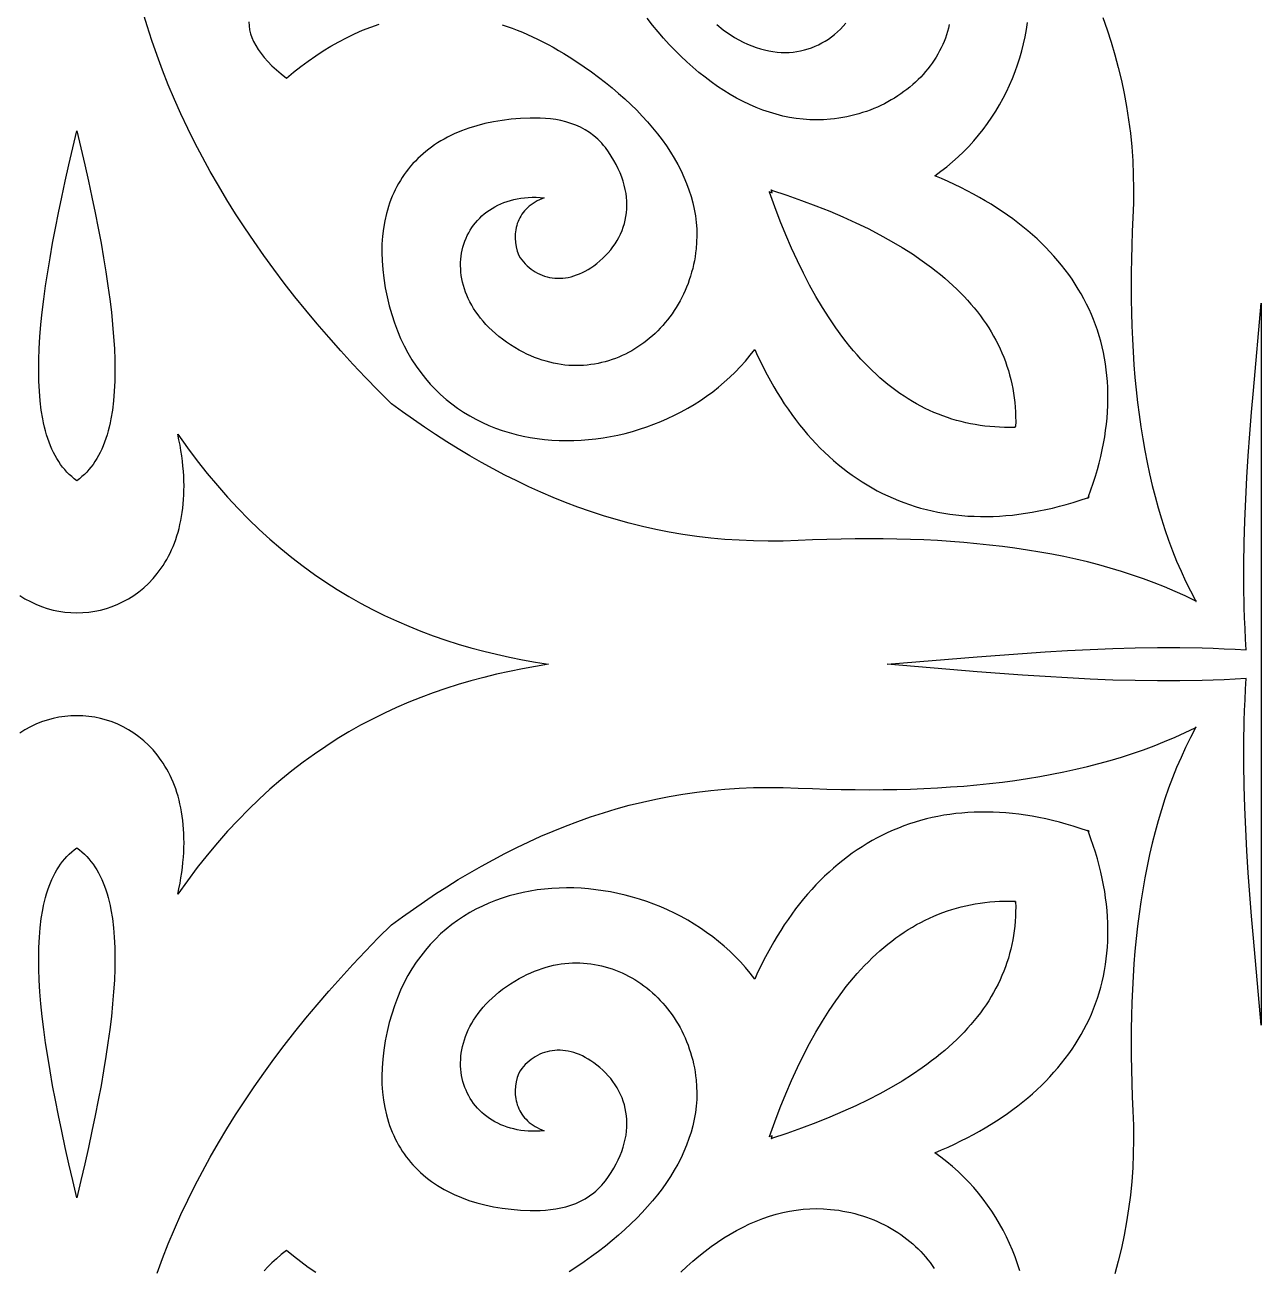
# Model space of a CAD drawing. Extents: x -375 to 375, y -1025 to 1025.
# Drawn here: x -217.6 to -155, y -319.5 to -256.6 of the extents above; entities that cross this region are included whole.
import ezdxf

# ---------------------------------------------------------------- set-up
doc = ezdxf.new("R2010")
doc.units = 0
doc.layers.add('LAYER_1', color=18, linetype='CONTINUOUS')

msp = doc.modelspace()

# ---------------------------------------------------------------- linework, layer by layer
at = {"layer": 'LAYER_1'}
for points in [[(-163.017, -256.204), (-162.799, -256.828), (-162.596, -257.458), (-162.408, -258.096), (-162.236, -258.74), (-162.08, -259.392), (-161.941, -260.051), (-161.819, -260.717), (-161.714, -261.392), (-161.627, -262.074), (-161.558, -262.765), (-161.508, -263.463), (-161.477, -264.17), (-161.465, -264.886), (-161.472, -265.61), (-161.5, -266.343), (-161.532, -267.048), (-161.557, -267.748), (-161.574, -268.442), (-161.585, -269.131), (-161.589, -269.815), (-161.584, -270.493), (-161.573, -271.165), (-161.553, -271.831), (-161.525, -272.491), (-161.49, -273.146), (-161.446, -273.794), (-161.393, -274.435), (-161.332, -275.07), (-161.263, -275.699), (-161.184, -276.32), (-161.096, -276.935), (-160.999, -277.543), (-160.893, -278.144), (-160.777, -278.737), (-160.651, -279.324), (-160.516, -279.902), (-160.371, -280.474), (-160.215, -281.037), (-160.049, -281.593), (-159.873, -282.14), (-159.686, -282.68), (-159.489, -283.211), (-159.28, -283.734), (-159.06, -284.249), (-158.829, -284.755), (-158.587, -285.253), (-158.333, -285.741), (-158.287, -285.784), (-158.303, -285.778), (-158.296, -285.792), (-158.34, -285.748), (-158.847, -285.503), (-159.363, -285.27), (-159.888, -285.047), (-160.421, -284.835), (-160.964, -284.634), (-161.515, -284.444), (-162.075, -284.263), (-162.643, -284.093), (-163.219, -283.934), (-163.803, -283.784), (-164.395, -283.643), (-164.996, -283.513), (-165.604, -283.392), (-166.219, -283.28), (-166.842, -283.178), (-167.473, -283.084), (-168.11, -282.999), (-168.755, -282.924), (-169.407, -282.856), (-170.065, -282.797), (-170.731, -282.747), (-171.403, -282.704), (-172.081, -282.67), (-172.766, -282.643), (-173.457, -282.624), (-174.154, -282.613), (-174.857, -282.609), (-175.566, -282.612), (-176.28, -282.623), (-177.001, -282.64), (-177.726, -282.664), (-178.457, -282.695), (-179.218, -282.721), (-179.969, -282.729), (-180.711, -282.717), (-181.444, -282.687), (-182.169, -282.638), (-182.885, -282.572), (-183.592, -282.488), (-184.292, -282.387), (-184.983, -282.269), (-185.666, -282.135), (-186.342, -281.985), (-187.01, -281.819), (-187.671, -281.638), (-188.325, -281.442), (-188.972, -281.231), (-189.612, -281.006), (-190.245, -280.768), (-190.872, -280.515), (-191.492, -280.25), (-192.107, -279.972), (-192.715, -279.681), (-193.318, -279.379), (-193.915, -279.064), (-194.506, -278.739), (-195.092, -278.402), (-195.673, -278.055), (-196.249, -277.698), (-196.821, -277.33), (-197.387, -276.954), (-197.95, -276.568), (-198.508, -276.173), (-199.062, -275.77), (-199.726, -275.103), (-200.376, -274.433), (-201.01, -273.76), (-201.629, -273.084), (-202.233, -272.405), (-202.821, -271.722), (-203.393, -271.036), (-203.95, -270.348), (-204.491, -269.656), (-205.016, -268.96), (-205.526, -268.262), (-206.019, -267.56), (-206.496, -266.855), (-206.957, -266.146), (-207.402, -265.435), (-207.83, -264.719), (-208.242, -264.001), (-208.638, -263.279), (-209.017, -262.553), (-209.379, -261.825), (-209.725, -261.092), (-210.053, -260.356), (-210.365, -259.617), (-210.66, -258.874), (-210.937, -258.128), (-211.198, -257.378), (-211.441, -256.624), (-211.667, -255.867)], [(-170.798, -256.57), (-170.839, -256.743), (-170.886, -256.915), (-170.939, -257.084), (-170.998, -257.252), (-171.062, -257.418), (-171.132, -257.582), (-171.208, -257.743), (-171.289, -257.903), (-171.376, -258.06), (-171.467, -258.215), (-171.564, -258.367), (-171.666, -258.517), (-171.773, -258.664), (-171.885, -258.808), (-172.002, -258.949), (-172.123, -259.088), (-172.249, -259.223), (-172.38, -259.355), (-172.514, -259.484), (-172.654, -259.61), (-172.797, -259.732), (-172.944, -259.85), (-173.096, -259.965), (-173.251, -260.077), (-173.41, -260.184), (-173.573, -260.287), (-173.74, -260.387), (-173.91, -260.482), (-174.083, -260.574), (-174.26, -260.661), (-174.44, -260.743), (-174.623, -260.821), (-174.81, -260.895), (-174.999, -260.964), (-175.191, -261.028), (-175.386, -261.087), (-175.584, -261.142), (-175.784, -261.191), (-175.986, -261.235), (-176.191, -261.274), (-176.398, -261.308), (-176.608, -261.336), (-176.819, -261.359), (-177.167, -261.385), (-177.514, -261.394), (-177.86, -261.387), (-178.205, -261.363), (-178.549, -261.324), (-178.892, -261.269), (-179.234, -261.198), (-179.574, -261.112), (-179.913, -261.011), (-180.249, -260.895), (-180.584, -260.765), (-180.917, -260.621), (-181.247, -260.463), (-181.575, -260.291), (-181.9, -260.106), (-182.223, -259.907), (-182.543, -259.696), (-182.86, -259.472), (-183.174, -259.236), (-183.484, -258.988), (-183.791, -258.727), (-184.095, -258.456), (-184.395, -258.172), (-184.691, -257.878), (-184.983, -257.573), (-185.27, -257.257), (-185.554, -256.932), (-185.833, -256.596), (-186.107, -256.25)], [(-206.289, -256.436), (-206.276, -256.633), (-206.246, -256.83), (-206.197, -257.029), (-206.129, -257.228), (-206.043, -257.429), (-205.937, -257.63), (-205.812, -257.832), (-205.668, -258.035), (-205.504, -258.24), (-205.319, -258.445), (-205.115, -258.651), (-204.891, -258.859), (-204.645, -259.067), (-204.379, -259.277), (-204.017, -258.979), (-203.65, -258.692), (-203.277, -258.417), (-202.899, -258.153), (-202.516, -257.902), (-202.128, -257.665), (-201.734, -257.441), (-201.335, -257.232), (-200.93, -257.038), (-200.52, -256.859), (-200.104, -256.698), (-199.683, -256.553)], [(-193.444, -256.582), (-193.193, -256.665), (-192.94, -256.755), (-192.685, -256.851), (-192.429, -256.954), (-192.172, -257.064), (-191.913, -257.181), (-191.653, -257.305), (-191.391, -257.436), (-191.127, -257.575), (-190.862, -257.72), (-190.596, -257.873), (-190.328, -258.033), (-190.058, -258.201), (-189.671, -258.452), (-189.293, -258.707), (-188.925, -258.967), (-188.566, -259.231), (-188.218, -259.5), (-187.88, -259.774), (-187.552, -260.051), (-187.236, -260.333), (-186.931, -260.618), (-186.637, -260.907), (-186.355, -261.2), (-186.086, -261.496), (-185.828, -261.795), (-185.583, -262.098), (-185.351, -262.403), (-185.132, -262.712), (-184.926, -263.023), (-184.734, -263.337), (-184.555, -263.653), (-184.391, -263.972), (-184.242, -264.292), (-184.107, -264.615), (-183.987, -264.94), (-183.882, -265.266), (-183.793, -265.594), (-183.72, -265.924), (-183.663, -266.254), (-183.622, -266.586), (-183.597, -266.919), (-183.59, -267.253), (-183.599, -267.587), (-183.626, -267.923), (-183.65, -268.126), (-183.679, -268.328), (-183.714, -268.528), (-183.755, -268.726), (-183.8, -268.921), (-183.852, -269.114), (-183.908, -269.305), (-183.969, -269.493), (-184.036, -269.678), (-184.107, -269.86), (-184.184, -270.04), (-184.265, -270.217), (-184.35, -270.39), (-184.44, -270.561), (-184.535, -270.728), (-184.634, -270.892), (-184.737, -271.053), (-184.845, -271.21), (-184.956, -271.363), (-185.071, -271.513), (-185.191, -271.659), (-185.314, -271.801), (-185.44, -271.94), (-185.571, -272.074), (-185.704, -272.204), (-185.841, -272.33), (-185.982, -272.451), (-186.125, -272.568), (-186.272, -272.68), (-186.421, -272.788), (-186.574, -272.891), (-186.729, -272.99), (-186.887, -273.083), (-187.047, -273.172), (-187.21, -273.255), (-187.376, -273.334), (-187.543, -273.407), (-187.713, -273.474), (-187.885, -273.536), (-188.059, -273.593), (-188.235, -273.644), (-188.413, -273.689), (-188.592, -273.729), (-188.773, -273.763), (-188.956, -273.79), (-189.14, -273.812), (-189.325, -273.827), (-189.512, -273.836), (-189.7, -273.839), (-189.888, -273.835), (-190.078, -273.825), (-190.268, -273.808), (-190.46, -273.784), (-190.652, -273.753), (-190.844, -273.716), (-191.037, -273.671), (-191.23, -273.62), (-191.423, -273.561), (-191.617, -273.495), (-191.811, -273.421), (-192.004, -273.34), (-192.198, -273.252), (-192.391, -273.156), (-192.584, -273.052), (-192.809, -272.92), (-193.024, -272.784), (-193.23, -272.645), (-193.427, -272.503), (-193.614, -272.358), (-193.792, -272.21), (-193.961, -272.059), (-194.121, -271.906), (-194.272, -271.75), (-194.414, -271.592), (-194.547, -271.433), (-194.672, -271.271), (-194.788, -271.108), (-194.896, -270.944), (-194.995, -270.779), (-195.085, -270.613), (-195.168, -270.446), (-195.242, -270.278), (-195.309, -270.111), (-195.367, -269.943), (-195.417, -269.775), (-195.46, -269.607), (-195.495, -269.44), (-195.522, -269.273), (-195.541, -269.107), (-195.553, -268.942), (-195.558, -268.778), (-195.555, -268.616), (-195.546, -268.456), (-195.529, -268.297), (-195.505, -268.14), (-195.474, -267.985), (-195.436, -267.833), (-195.391, -267.683), (-195.34, -267.536), (-195.282, -267.392), (-195.217, -267.251), (-195.146, -267.113), (-195.069, -266.979), (-194.985, -266.848), (-194.896, -266.722), (-194.8, -266.6), (-194.698, -266.482), (-194.59, -266.368), (-194.476, -266.259), (-194.357, -266.155), (-194.232, -266.056), (-194.101, -265.963), (-193.965, -265.875), (-193.823, -265.792), (-193.676, -265.716), (-193.524, -265.645), (-193.366, -265.581), (-193.204, -265.523), (-193.037, -265.472), (-192.864, -265.427), (-192.687, -265.39), (-192.505, -265.36), (-192.319, -265.337), (-192.128, -265.322), (-191.932, -265.314), (-191.732, -265.315), (-191.528, -265.324), (-191.319, -265.341), (-191.445, -265.389), (-191.565, -265.442), (-191.679, -265.498), (-191.787, -265.559), (-191.889, -265.624), (-191.986, -265.692), (-192.077, -265.764), (-192.162, -265.84), (-192.242, -265.919), (-192.316, -266), (-192.385, -266.085), (-192.448, -266.173), (-192.506, -266.263), (-192.558, -266.355), (-192.605, -266.45), (-192.647, -266.547), (-192.683, -266.646), (-192.714, -266.747), (-192.74, -266.85), (-192.76, -266.954), (-192.786, -267.166), (-192.791, -267.382), (-192.776, -267.601), (-192.742, -267.821), (-192.688, -268.042), (-192.614, -268.262), (-192.538, -268.376), (-192.457, -268.484), (-192.371, -268.588), (-192.282, -268.686), (-192.188, -268.778), (-192.089, -268.865), (-191.987, -268.946), (-191.882, -269.021), (-191.772, -269.09), (-191.66, -269.153), (-191.544, -269.209), (-191.425, -269.259), (-191.303, -269.302), (-191.179, -269.339), (-191.052, -269.368), (-190.922, -269.391), (-190.791, -269.406), (-190.657, -269.413), (-190.521, -269.414), (-190.384, -269.406), (-190.245, -269.391), (-190.104, -269.368), (-189.963, -269.336), (-189.82, -269.297), (-189.677, -269.249), (-189.532, -269.193), (-189.387, -269.127), (-189.242, -269.054), (-189.097, -268.971), (-188.951, -268.879), (-188.806, -268.778), (-188.66, -268.667), (-188.504, -268.539), (-188.355, -268.405), (-188.213, -268.267), (-188.08, -268.124), (-187.954, -267.976), (-187.837, -267.824), (-187.728, -267.668), (-187.628, -267.508), (-187.536, -267.344), (-187.453, -267.175), (-187.38, -267.004), (-187.315, -266.828), (-187.26, -266.65), (-187.214, -266.468), (-187.179, -266.282), (-187.153, -266.094), (-187.137, -265.904), (-187.131, -265.71), (-187.136, -265.514), (-187.151, -265.315), (-187.177, -265.115), (-187.214, -264.912), (-187.263, -264.707), (-187.322, -264.501), (-187.393, -264.292), (-187.475, -264.083), (-187.57, -263.872), (-187.676, -263.659), (-187.794, -263.446), (-187.925, -263.232), (-188.068, -263.016), (-188.223, -262.801), (-188.314, -262.687), (-188.408, -262.579), (-188.504, -262.476), (-188.604, -262.378), (-188.706, -262.285), (-188.811, -262.198), (-189.027, -262.037), (-189.253, -261.894), (-189.486, -261.769), (-189.726, -261.662), (-189.972, -261.57), (-190.223, -261.493), (-190.478, -261.43), (-190.737, -261.381), (-190.997, -261.344), (-191.259, -261.318), (-191.521, -261.304), (-191.782, -261.299), (-192.041, -261.303), (-192.528, -261.325), (-192.999, -261.364), (-193.456, -261.42), (-193.898, -261.493), (-194.325, -261.583), (-194.737, -261.69), (-195.133, -261.813), (-195.514, -261.952), (-195.878, -262.107), (-196.055, -262.19), (-196.227, -262.277), (-196.395, -262.368), (-196.559, -262.462), (-196.719, -262.561), (-196.875, -262.663), (-197.027, -262.768), (-197.174, -262.878), (-197.318, -262.991), (-197.457, -263.107), (-197.592, -263.227), (-197.722, -263.351), (-197.848, -263.478), (-197.97, -263.608), (-198.088, -263.742), (-198.201, -263.88), (-198.31, -264.02), (-198.415, -264.164), (-198.515, -264.312), (-198.61, -264.462), (-198.701, -264.616), (-198.788, -264.773), (-198.87, -264.933), (-198.947, -265.096), (-199.02, -265.263), (-199.089, -265.432), (-199.152, -265.604), (-199.211, -265.78), (-199.265, -265.958), (-199.315, -266.139), (-199.4, -266.511), (-199.466, -266.893), (-199.513, -267.287), (-199.54, -267.691), (-199.548, -268.106), (-199.536, -268.531), (-199.504, -268.966), (-199.451, -269.411), (-199.374, -269.894), (-199.281, -270.361), (-199.173, -270.812), (-199.049, -271.248), (-198.912, -271.668), (-198.76, -272.073), (-198.595, -272.463), (-198.417, -272.838), (-198.226, -273.198), (-198.022, -273.543), (-197.807, -273.873), (-197.58, -274.188), (-197.343, -274.489), (-197.094, -274.775), (-196.836, -275.047), (-196.568, -275.305), (-196.29, -275.549), (-196.004, -275.778), (-195.709, -275.994), (-195.406, -276.196), (-195.096, -276.384), (-194.779, -276.559), (-194.454, -276.72), (-194.124, -276.867), (-193.787, -277.002), (-193.446, -277.123), (-193.099, -277.231), (-192.747, -277.326), (-192.392, -277.408), (-192.032, -277.478), (-191.67, -277.535), (-191.304, -277.579), (-190.936, -277.611), (-190.567, -277.631), (-190.195, -277.638), (-189.822, -277.633), (-189.449, -277.617), (-189.075, -277.588), (-188.702, -277.548), (-188.329, -277.496), (-187.957, -277.432), (-187.586, -277.357), (-187.217, -277.27), (-186.851, -277.172), (-186.487, -277.063), (-186.126, -276.943), (-185.769, -276.812), (-185.416, -276.671), (-185.067, -276.518), (-184.724, -276.355), (-184.385, -276.181), (-184.052, -275.997), (-183.725, -275.803), (-183.405, -275.599), (-183.092, -275.384), (-182.786, -275.159), (-182.488, -274.925), (-182.199, -274.681), (-181.918, -274.427), (-181.646, -274.163), (-181.383, -273.89), (-181.131, -273.608), (-180.889, -273.317), (-180.658, -273.016), (-180.508, -273.346), (-180.353, -273.67), (-180.195, -273.988), (-180.032, -274.299), (-179.865, -274.605), (-179.694, -274.905), (-179.519, -275.199), (-179.34, -275.486), (-179.157, -275.767), (-178.97, -276.042), (-178.78, -276.311), (-178.585, -276.573), (-178.386, -276.83), (-178.184, -277.079), (-177.978, -277.323), (-177.768, -277.559), (-177.554, -277.79), (-177.337, -278.013), (-177.116, -278.23), (-176.891, -278.441), (-176.662, -278.645), (-176.43, -278.842), (-176.195, -279.032), (-175.956, -279.216), (-175.713, -279.392), (-175.467, -279.562), (-175.217, -279.725), (-174.964, -279.881), (-174.707, -280.03), (-174.448, -280.172), (-174.184, -280.307), (-173.918, -280.435), (-173.648, -280.556), (-173.375, -280.669), (-173.099, -280.775), (-172.819, -280.874), (-172.536, -280.966), (-172.25, -281.05), (-171.961, -281.127), (-171.669, -281.196), (-171.374, -281.258), (-171.076, -281.313), (-170.775, -281.36), (-170.47, -281.399), (-170.163, -281.431), (-169.853, -281.455), (-169.54, -281.471), (-169.224, -281.479), (-168.906, -281.48), (-168.584, -281.473), (-168.26, -281.458), (-167.933, -281.435), (-167.603, -281.405), (-167.27, -281.366), (-166.935, -281.319), (-166.597, -281.264), (-166.257, -281.201), (-165.914, -281.13), (-165.568, -281.051), (-165.22, -280.963), (-164.87, -280.867), (-164.517, -280.763), (-164.161, -280.65), (-163.803, -280.53), (-163.771, -280.561), (-163.771, -280.547), (-163.77, -280.538), (-163.776, -280.53), (-163.767, -280.527), (-163.764, -280.517), (-163.756, -280.523), (-163.752, -280.523), (-163.752, -280.519), (-163.758, -280.512), (-163.748, -280.509), (-163.745, -280.5), (-163.737, -280.505), (-163.728, -280.505), (-163.713, -280.504), (-163.745, -280.474), (-163.62, -280.129), (-163.503, -279.786), (-163.395, -279.445), (-163.296, -279.107), (-163.205, -278.772), (-163.123, -278.438), (-163.049, -278.108), (-162.984, -277.779), (-162.927, -277.453), (-162.878, -277.13), (-162.838, -276.81), (-162.806, -276.492), (-162.782, -276.176), (-162.767, -275.864), (-162.759, -275.553), (-162.76, -275.246), (-162.769, -274.942), (-162.786, -274.64), (-162.811, -274.341), (-162.844, -274.045), (-162.884, -273.751), (-162.933, -273.461), (-162.99, -273.173), (-163.054, -272.888), (-163.126, -272.607), (-163.206, -272.328), (-163.293, -272.052), (-163.388, -271.78), (-163.491, -271.51), (-163.601, -271.244), (-163.718, -270.98), (-163.844, -270.72), (-163.976, -270.463), (-164.116, -270.209), (-164.263, -269.959), (-164.418, -269.711), (-164.579, -269.467), (-164.748, -269.227), (-164.925, -268.989), (-165.108, -268.755), (-165.298, -268.525), (-165.496, -268.298), (-165.7, -268.074), (-165.912, -267.854), (-166.13, -267.637), (-166.355, -267.424), (-166.587, -267.214), (-166.826, -267.008), (-167.072, -266.805), (-167.324, -266.606), (-167.583, -266.411), (-167.848, -266.22), (-168.121, -266.032), (-168.399, -265.848), (-168.685, -265.668), (-168.976, -265.492), (-169.274, -265.319), (-169.579, -265.15), (-169.89, -264.986), (-170.207, -264.825), (-170.53, -264.668), (-170.86, -264.515), (-171.196, -264.366), (-171.538, -264.221), (-171.226, -263.998), (-170.924, -263.765), (-170.631, -263.521), (-170.348, -263.269), (-170.075, -263.006), (-169.812, -262.735), (-169.558, -262.456), (-169.315, -262.169), (-169.082, -261.874), (-168.86, -261.572), (-168.647, -261.263), (-168.446, -260.948), (-168.255, -260.627), (-168.075, -260.301), (-167.906, -259.969), (-167.748, -259.633), (-167.601, -259.292), (-167.465, -258.948), (-167.34, -258.6), (-167.227, -258.25), (-167.126, -257.896), (-167.036, -257.541), (-166.958, -257.183), (-166.892, -256.824), (-166.838, -256.465)], [(-182.57, -256.559), (-182.468, -256.655), (-182.361, -256.748), (-182.249, -256.839), (-182.131, -256.926), (-181.908, -257.076), (-181.685, -257.214), (-181.462, -257.34), (-181.241, -257.454), (-181.021, -257.556), (-180.802, -257.647), (-180.585, -257.727), (-180.369, -257.795), (-180.154, -257.852), (-179.942, -257.899), (-179.732, -257.934), (-179.524, -257.96), (-179.318, -257.974), (-179.115, -257.979), (-178.914, -257.974), (-178.716, -257.958), (-178.521, -257.933), (-178.329, -257.899), (-178.14, -257.855), (-177.955, -257.802), (-177.773, -257.739), (-177.595, -257.668), (-177.42, -257.588), (-177.25, -257.5), (-177.084, -257.403), (-176.922, -257.298), (-176.764, -257.185), (-176.611, -257.064), (-176.463, -256.935), (-176.319, -256.799), (-176.181, -256.655), (-176.047, -256.504)], [(-217.891, -285.475), (-217.626, -285.643), (-217.353, -285.793), (-217.074, -285.926), (-216.789, -286.04), (-216.498, -286.138), (-216.204, -286.217), (-215.906, -286.279), (-215.605, -286.323), (-215.303, -286.35), (-215, -286.358), (-214.697, -286.35), (-214.395, -286.323), (-214.094, -286.279), (-213.796, -286.217), (-213.502, -286.138), (-213.211, -286.04), (-212.926, -285.926), (-212.647, -285.793), (-212.374, -285.643), (-212.109, -285.475), (-211.852, -285.29), (-211.604, -285.087), (-211.367, -284.866), (-211.14, -284.628), (-210.925, -284.371), (-210.723, -284.098), (-210.627, -283.954), (-210.534, -283.806), (-210.445, -283.654), (-210.36, -283.497), (-210.278, -283.336), (-210.2, -283.17), (-210.126, -283), (-210.057, -282.826), (-209.991, -282.647), (-209.93, -282.464), (-209.873, -282.276), (-209.821, -282.084), (-209.773, -281.888), (-209.73, -281.687), (-209.692, -281.481), (-209.659, -281.271), (-209.631, -281.057), (-209.608, -280.839), (-209.59, -280.616), (-209.578, -280.388), (-209.571, -280.156), (-209.569, -279.92), (-209.573, -279.679), (-209.583, -279.434), (-209.599, -279.185), (-209.621, -278.931), (-209.649, -278.673), (-209.683, -278.41), (-209.724, -278.143), (-209.77, -277.871), (-209.824, -277.595), (-209.884, -277.315), (-209.394, -278.002), (-208.896, -278.665), (-208.391, -279.302), (-207.879, -279.916), (-207.36, -280.505), (-206.834, -281.071), (-206.301, -281.614), (-205.762, -282.134), (-205.215, -282.632), (-204.663, -283.109), (-204.103, -283.564), (-203.538, -283.998), (-202.967, -284.412), (-202.389, -284.805), (-201.806, -285.179), (-201.216, -285.534), (-200.621, -285.871), (-200.021, -286.189), (-199.415, -286.489), (-198.804, -286.771), (-198.188, -287.037), (-197.566, -287.286), (-196.94, -287.519), (-196.309, -287.737), (-195.673, -287.939), (-195.032, -288.126), (-194.387, -288.299), (-193.738, -288.458), (-193.084, -288.603), (-192.427, -288.735), (-191.765, -288.855), (-191.099, -288.963), (-191.765, -289.071), (-192.427, -289.191), (-193.084, -289.323), (-193.738, -289.469), (-194.387, -289.627), (-195.032, -289.8), (-195.673, -289.988), (-196.309, -290.19), (-196.94, -290.407), (-197.566, -290.64), (-198.188, -290.889), (-198.804, -291.155), (-199.415, -291.438), (-200.021, -291.738), (-200.621, -292.056), (-201.216, -292.392), (-201.806, -292.747), (-202.389, -293.121), (-202.967, -293.515), (-203.538, -293.928), (-204.103, -294.363), (-204.663, -294.818), (-205.215, -295.294), (-205.762, -295.792), (-206.301, -296.312), (-206.834, -296.855), (-207.36, -297.421), (-207.879, -298.011), (-208.391, -298.624), (-208.896, -299.262), (-209.394, -299.924), (-209.884, -300.612), (-209.824, -300.331), (-209.77, -300.055), (-209.724, -299.784), (-209.683, -299.516), (-209.649, -299.254), (-209.621, -298.995), (-209.599, -298.741), (-209.583, -298.492), (-209.573, -298.247), (-209.569, -298.006), (-209.571, -297.77), (-209.578, -297.538), (-209.59, -297.311), (-209.608, -297.088), (-209.631, -296.869), (-209.659, -296.655), (-209.692, -296.445), (-209.73, -296.24), (-209.773, -296.039), (-209.821, -295.842), (-209.873, -295.65), (-209.93, -295.462), (-209.991, -295.279), (-210.057, -295.1), (-210.126, -294.926), (-210.2, -294.756), (-210.278, -294.59), (-210.36, -294.429), (-210.445, -294.272), (-210.534, -294.12), (-210.627, -293.972), (-210.723, -293.829), (-210.925, -293.555), (-211.14, -293.299), (-211.367, -293.06), (-211.604, -292.84), (-211.852, -292.636), (-212.109, -292.451), (-212.374, -292.283), (-212.647, -292.133), (-212.926, -292.001), (-213.211, -291.886), (-213.502, -291.789), (-213.796, -291.709), (-214.094, -291.647), (-214.395, -291.603), (-214.697, -291.577), (-215, -291.568), (-215.303, -291.577), (-215.605, -291.603), (-215.906, -291.647), (-216.204, -291.709), (-216.498, -291.789), (-216.789, -291.886), (-217.074, -292.001), (-217.353, -292.133), (-217.626, -292.283), (-217.891, -292.451)], [(-210.937, -319.799), (-210.66, -319.052), (-210.365, -318.309), (-210.053, -317.57), (-209.725, -316.834), (-209.379, -316.102), (-209.017, -315.373), (-208.638, -314.647), (-208.242, -313.925), (-207.83, -313.207), (-207.402, -312.492), (-206.957, -311.78), (-206.496, -311.071), (-206.019, -310.366), (-205.526, -309.665), (-205.016, -308.966), (-204.491, -308.271), (-203.95, -307.579), (-203.393, -306.89), (-202.821, -306.204), (-202.233, -305.522), (-201.629, -304.842), (-201.01, -304.166), (-200.376, -303.493), (-199.726, -302.823), (-199.062, -302.156), (-198.508, -301.753), (-197.95, -301.358), (-197.387, -300.973), (-196.821, -300.596), (-196.249, -300.229), (-195.673, -299.871), (-195.092, -299.524), (-194.506, -299.188), (-193.915, -298.862), (-193.318, -298.548), (-192.715, -298.245), (-192.107, -297.954), (-191.492, -297.676), (-190.872, -297.411), (-190.245, -297.159), (-189.612, -296.92), (-188.972, -296.695), (-188.325, -296.484), (-187.671, -296.288), (-187.01, -296.107), (-186.342, -295.941), (-185.666, -295.791), (-184.983, -295.657), (-184.292, -295.539), (-183.592, -295.438), (-182.885, -295.354), (-182.169, -295.288), (-181.444, -295.24), (-180.711, -295.209), (-179.969, -295.198), (-179.218, -295.205), (-178.457, -295.232), (-177.726, -295.262), (-177.001, -295.286), (-176.28, -295.304), (-175.566, -295.314), (-174.857, -295.317), (-174.154, -295.313), (-173.457, -295.302), (-172.766, -295.283), (-172.081, -295.256), (-171.403, -295.222), (-170.731, -295.179), (-170.065, -295.129), (-169.407, -295.07), (-168.755, -295.003), (-168.11, -294.927), (-167.473, -294.842), (-166.842, -294.749), (-166.219, -294.646), (-165.604, -294.534), (-164.996, -294.413), (-164.395, -294.283), (-163.803, -294.143), (-163.219, -293.993), (-162.643, -293.833), (-162.075, -293.663), (-161.515, -293.483), (-160.964, -293.292), (-160.421, -293.091), (-159.888, -292.879), (-159.363, -292.656), (-158.847, -292.423), (-158.34, -292.178), (-158.296, -292.134), (-158.303, -292.148), (-158.287, -292.142), (-158.333, -292.185), (-158.587, -292.674), (-158.829, -293.171), (-159.06, -293.677), (-159.28, -294.192), (-159.489, -294.715), (-159.686, -295.246), (-159.873, -295.786), (-160.049, -296.334), (-160.215, -296.889), (-160.371, -297.453), (-160.516, -298.024), (-160.651, -298.603), (-160.777, -299.189), (-160.893, -299.782), (-160.999, -300.383), (-161.096, -300.991), (-161.184, -301.606), (-161.263, -302.228), (-161.332, -302.856), (-161.393, -303.491), (-161.446, -304.133), (-161.49, -304.781), (-161.525, -305.435), (-161.553, -306.095), (-161.573, -306.761), (-161.584, -307.433), (-161.589, -308.111), (-161.585, -308.795), (-161.574, -309.484), (-161.557, -310.178), (-161.532, -310.878), (-161.5, -311.583), (-161.472, -312.316), (-161.465, -313.04), (-161.477, -313.756), (-161.508, -314.463), (-161.558, -315.162), (-161.627, -315.852), (-161.714, -316.534), (-161.819, -317.209), (-161.941, -317.875), (-162.08, -318.535), (-162.236, -319.186), (-162.408, -319.831)], [(-167.227, -319.677), (-167.34, -319.326), (-167.465, -318.978), (-167.601, -318.634), (-167.748, -318.293), (-167.906, -317.957), (-168.075, -317.626), (-168.255, -317.299), (-168.446, -316.978), (-168.647, -316.663), (-168.86, -316.354), (-169.082, -316.052), (-169.315, -315.757), (-169.558, -315.47), (-169.812, -315.191), (-170.075, -314.92), (-170.348, -314.658), (-170.631, -314.405), (-170.924, -314.162), (-171.226, -313.928), (-171.538, -313.706), (-171.196, -313.561), (-170.86, -313.412), (-170.53, -313.259), (-170.207, -313.102), (-169.89, -312.941), (-169.579, -312.776), (-169.274, -312.607), (-168.976, -312.435), (-168.685, -312.258), (-168.399, -312.078), (-168.121, -311.894), (-167.848, -311.706), (-167.583, -311.515), (-167.324, -311.32), (-167.072, -311.121), (-166.826, -310.918), (-166.587, -310.712), (-166.355, -310.503), (-166.13, -310.29), (-165.912, -310.073), (-165.7, -309.853), (-165.496, -309.629), (-165.298, -309.402), (-165.108, -309.171), (-164.925, -308.937), (-164.748, -308.7), (-164.579, -308.459), (-164.418, -308.215), (-164.263, -307.967), (-164.116, -307.717), (-163.976, -307.463), (-163.844, -307.206), (-163.718, -306.946), (-163.601, -306.683), (-163.491, -306.416), (-163.388, -306.146), (-163.293, -305.874), (-163.206, -305.598), (-163.126, -305.319), (-163.054, -305.038), (-162.99, -304.753), (-162.933, -304.466), (-162.884, -304.175), (-162.844, -303.882), (-162.811, -303.586), (-162.786, -303.287), (-162.769, -302.985), (-162.76, -302.68), (-162.759, -302.373), (-162.767, -302.063), (-162.782, -301.75), (-162.806, -301.435), (-162.838, -301.117), (-162.878, -300.796), (-162.927, -300.473), (-162.984, -300.147), (-163.049, -299.819), (-163.123, -299.488), (-163.205, -299.155), (-163.296, -298.819), (-163.395, -298.481), (-163.503, -298.141), (-163.62, -297.798), (-163.745, -297.453), (-163.713, -297.422), (-163.728, -297.422), (-163.737, -297.421), (-163.745, -297.426), (-163.748, -297.418), (-163.758, -297.414), (-163.752, -297.407), (-163.752, -297.403), (-163.756, -297.403), (-163.764, -297.409), (-163.767, -297.4), (-163.776, -297.396), (-163.77, -297.389), (-163.771, -297.38), (-163.771, -297.365), (-163.803, -297.397), (-164.161, -297.276), (-164.517, -297.163), (-164.87, -297.059), (-165.22, -296.963), (-165.568, -296.876), (-165.914, -296.796), (-166.257, -296.725), (-166.597, -296.662), (-166.935, -296.607), (-167.27, -296.561), (-167.603, -296.522), (-167.933, -296.491), (-168.26, -296.468), (-168.584, -296.453), (-168.906, -296.446), (-169.224, -296.447), (-169.54, -296.455), (-169.853, -296.472), (-170.163, -296.496), (-170.47, -296.527), (-170.775, -296.567), (-171.076, -296.614), (-171.374, -296.668), (-171.669, -296.73), (-171.961, -296.799), (-172.25, -296.876), (-172.536, -296.961), (-172.819, -297.052), (-173.099, -297.151), (-173.375, -297.257), (-173.648, -297.371), (-173.918, -297.491), (-174.184, -297.619), (-174.448, -297.754), (-174.707, -297.896), (-174.964, -298.045), (-175.217, -298.201), (-175.467, -298.364), (-175.713, -298.534), (-175.956, -298.711), (-176.195, -298.894), (-176.43, -299.084), (-176.662, -299.282), (-176.891, -299.485), (-177.116, -299.696), (-177.337, -299.913), (-177.554, -300.137), (-177.768, -300.367), (-177.978, -300.604), (-178.184, -300.847), (-178.386, -301.097), (-178.585, -301.353), (-178.78, -301.615), (-178.97, -301.884), (-179.157, -302.159), (-179.34, -302.44), (-179.519, -302.728), (-179.694, -303.021), (-179.865, -303.321), (-180.032, -303.627), (-180.195, -303.939), (-180.353, -304.257), (-180.508, -304.58), (-180.658, -304.91), (-180.889, -304.609), (-181.131, -304.318), (-181.383, -304.036), (-181.646, -303.763), (-181.918, -303.499), (-182.199, -303.246), (-182.488, -303.001), (-182.786, -302.767), (-183.092, -302.542), (-183.405, -302.328), (-183.725, -302.123), (-184.052, -301.929), (-184.385, -301.745), (-184.724, -301.571), (-185.067, -301.408), (-185.416, -301.256), (-185.769, -301.114), (-186.126, -300.983), (-186.487, -300.863), (-186.851, -300.754), (-187.217, -300.656), (-187.586, -300.57), (-187.957, -300.494), (-188.329, -300.431), (-188.702, -300.379), (-189.075, -300.338), (-189.449, -300.31), (-189.822, -300.293), (-190.195, -300.288), (-190.567, -300.296), (-190.936, -300.315), (-191.304, -300.347), (-191.67, -300.391), (-192.032, -300.448), (-192.392, -300.518), (-192.747, -300.6), (-193.099, -300.695), (-193.446, -300.803), (-193.787, -300.925), (-194.124, -301.059), (-194.454, -301.207), (-194.779, -301.368), (-195.096, -301.542), (-195.406, -301.73), (-195.709, -301.932), (-196.004, -302.148), (-196.29, -302.378), (-196.568, -302.621), (-196.836, -302.879), (-197.094, -303.151), (-197.343, -303.437), (-197.58, -303.738), (-197.807, -304.054), (-198.022, -304.384), (-198.226, -304.729), (-198.417, -305.088), (-198.595, -305.463), (-198.76, -305.853), (-198.912, -306.258), (-199.049, -306.678), (-199.173, -307.114), (-199.281, -307.565), (-199.374, -308.032), (-199.451, -308.515), (-199.504, -308.96), (-199.536, -309.395), (-199.548, -309.82), (-199.54, -310.235), (-199.513, -310.64), (-199.466, -311.033), (-199.4, -311.416), (-199.315, -311.787), (-199.265, -311.968), (-199.211, -312.147), (-199.152, -312.322), (-199.089, -312.494), (-199.02, -312.664), (-198.947, -312.83), (-198.87, -312.993), (-198.788, -313.153), (-198.701, -313.31), (-198.61, -313.464), (-198.515, -313.615), (-198.415, -313.762), (-198.31, -313.906), (-198.201, -314.047), (-198.088, -314.184), (-197.97, -314.318), (-197.848, -314.448), (-197.722, -314.575), (-197.592, -314.699), (-197.457, -314.819), (-197.318, -314.936), (-197.174, -315.049), (-197.027, -315.158), (-196.875, -315.264), (-196.719, -315.366), (-196.559, -315.464), (-196.395, -315.559), (-196.227, -315.649), (-196.055, -315.736), (-195.878, -315.82), (-195.514, -315.974), (-195.133, -316.113), (-194.737, -316.236), (-194.325, -316.343), (-193.898, -316.433), (-193.456, -316.506), (-192.999, -316.563), (-192.528, -316.602), (-192.041, -316.623), (-191.782, -316.627), (-191.521, -316.623), (-191.259, -316.608), (-190.997, -316.583), (-190.737, -316.546), (-190.478, -316.496), (-190.223, -316.434), (-189.972, -316.357), (-189.726, -316.265), (-189.486, -316.157), (-189.253, -316.032), (-189.027, -315.89), (-188.811, -315.729), (-188.706, -315.641), (-188.604, -315.548), (-188.504, -315.451), (-188.408, -315.348), (-188.314, -315.239), (-188.223, -315.126), (-188.068, -314.91), (-187.925, -314.695), (-187.794, -314.48), (-187.676, -314.267), (-187.57, -314.055), (-187.475, -313.844), (-187.393, -313.634), (-187.322, -313.426), (-187.263, -313.219), (-187.214, -313.014), (-187.177, -312.811), (-187.151, -312.611), (-187.136, -312.412), (-187.131, -312.216), (-187.137, -312.023), (-187.153, -311.832), (-187.179, -311.644), (-187.214, -311.459), (-187.26, -311.277), (-187.315, -311.098), (-187.38, -310.923), (-187.453, -310.751), (-187.536, -310.583), (-187.628, -310.418), (-187.728, -310.258), (-187.837, -310.102), (-187.954, -309.95), (-188.08, -309.802), (-188.213, -309.659), (-188.355, -309.521), (-188.504, -309.388), (-188.66, -309.259), (-188.806, -309.149), (-188.951, -309.047), (-189.097, -308.956), (-189.242, -308.873), (-189.387, -308.799), (-189.532, -308.734), (-189.677, -308.677), (-189.82, -308.629), (-189.963, -308.59), (-190.104, -308.559), (-190.245, -308.535), (-190.384, -308.52), (-190.521, -308.513), (-190.657, -308.513), (-190.791, -308.521), (-190.922, -308.536), (-191.052, -308.558), (-191.179, -308.587), (-191.303, -308.624), (-191.425, -308.667), (-191.544, -308.717), (-191.66, -308.773), (-191.772, -308.836), (-191.882, -308.905), (-191.987, -308.98), (-192.089, -309.061), (-192.188, -309.148), (-192.282, -309.241), (-192.371, -309.339), (-192.457, -309.442), (-192.538, -309.551), (-192.614, -309.664), (-192.688, -309.884), (-192.742, -310.105), (-192.776, -310.325), (-192.791, -310.544), (-192.786, -310.76), (-192.76, -310.972), (-192.74, -311.076), (-192.714, -311.179), (-192.683, -311.28), (-192.647, -311.379), (-192.605, -311.476), (-192.558, -311.571), (-192.506, -311.664), (-192.448, -311.754), (-192.385, -311.841), (-192.316, -311.926), (-192.242, -312.008), (-192.162, -312.086), (-192.077, -312.162), (-191.986, -312.234), (-191.889, -312.302), (-191.787, -312.367), (-191.679, -312.428), (-191.565, -312.485), (-191.445, -312.537), (-191.319, -312.585), (-191.528, -312.602), (-191.732, -312.611), (-191.932, -312.612), (-192.128, -312.605), (-192.319, -312.589), (-192.505, -312.567), (-192.687, -312.536), (-192.864, -312.499), (-193.037, -312.455), (-193.204, -312.403), (-193.366, -312.346), (-193.524, -312.281), (-193.676, -312.211), (-193.823, -312.134), (-193.965, -312.052), (-194.101, -311.963), (-194.232, -311.87), (-194.357, -311.771), (-194.476, -311.667), (-194.59, -311.558), (-194.698, -311.445), (-194.8, -311.327), (-194.896, -311.204), (-194.985, -311.078), (-195.069, -310.947), (-195.146, -310.813), (-195.217, -310.676), (-195.282, -310.535), (-195.34, -310.391), (-195.391, -310.244), (-195.436, -310.094), (-195.474, -309.941), (-195.505, -309.787), (-195.529, -309.63), (-195.546, -309.471), (-195.555, -309.31), (-195.558, -309.148), (-195.553, -308.984), (-195.541, -308.819), (-195.522, -308.653), (-195.495, -308.487), (-195.46, -308.319), (-195.417, -308.152), (-195.367, -307.984), (-195.309, -307.816), (-195.242, -307.648), (-195.168, -307.48), (-195.085, -307.313), (-194.995, -307.147), (-194.896, -306.982), (-194.788, -306.818), (-194.672, -306.655), (-194.547, -306.494), (-194.414, -306.334), (-194.272, -306.176), (-194.121, -306.021), (-193.961, -305.867), (-193.792, -305.717), (-193.614, -305.568), (-193.427, -305.423), (-193.23, -305.281), (-193.024, -305.142), (-192.809, -305.006), (-192.584, -304.875), (-192.391, -304.771), (-192.198, -304.674), (-192.004, -304.586), (-191.811, -304.505), (-191.617, -304.431), (-191.423, -304.365), (-191.23, -304.307), (-191.037, -304.255), (-190.844, -304.21), (-190.652, -304.173), (-190.46, -304.142), (-190.268, -304.119), (-190.078, -304.102), (-189.888, -304.091), (-189.7, -304.088), (-189.512, -304.09), (-189.325, -304.099), (-189.14, -304.115), (-188.956, -304.136), (-188.773, -304.164), (-188.592, -304.197), (-188.413, -304.237), (-188.235, -304.282), (-188.059, -304.333), (-187.885, -304.39), (-187.713, -304.452), (-187.543, -304.52), (-187.376, -304.593), (-187.21, -304.671), (-187.047, -304.754), (-186.887, -304.843), (-186.729, -304.936), (-186.574, -305.035), (-186.421, -305.138), (-186.272, -305.246), (-186.125, -305.358), (-185.982, -305.475), (-185.841, -305.597), (-185.704, -305.722), (-185.571, -305.852), (-185.44, -305.987), (-185.314, -306.125), (-185.191, -306.267), (-185.071, -306.413), (-184.956, -306.563), (-184.845, -306.716), (-184.737, -306.873), (-184.634, -307.034), (-184.535, -307.198), (-184.44, -307.365), (-184.35, -307.536), (-184.265, -307.709), (-184.184, -307.886), (-184.107, -308.066), (-184.036, -308.248), (-183.969, -308.434), (-183.908, -308.621), (-183.852, -308.812), (-183.8, -309.005), (-183.755, -309.2), (-183.714, -309.398), (-183.679, -309.598), (-183.65, -309.8), (-183.626, -310.004), (-183.599, -310.339), (-183.59, -310.673), (-183.597, -311.007), (-183.622, -311.34), (-183.663, -311.672), (-183.72, -312.003), (-183.793, -312.332), (-183.882, -312.66), (-183.987, -312.986), (-184.107, -313.311), (-184.242, -313.634), (-184.391, -313.955), (-184.555, -314.273), (-184.734, -314.589), (-184.926, -314.903), (-185.132, -315.214), (-185.351, -315.523), (-185.583, -315.828), (-185.828, -316.131), (-186.086, -316.43), (-186.355, -316.726), (-186.637, -317.019), (-186.931, -317.308), (-187.236, -317.594), (-187.552, -317.875), (-187.88, -318.153), (-188.218, -318.426), (-188.566, -318.695), (-188.925, -318.959), (-189.293, -319.219), (-189.671, -319.475), (-190.058, -319.725)], [(-184.395, -319.754), (-184.095, -319.471), (-183.791, -319.199), (-183.484, -318.939), (-183.174, -318.69), (-182.86, -318.454), (-182.543, -318.23), (-182.223, -318.019), (-181.9, -317.82), (-181.575, -317.635), (-181.247, -317.463), (-180.917, -317.305), (-180.584, -317.161), (-180.249, -317.031), (-179.913, -316.915), (-179.574, -316.814), (-179.234, -316.728), (-178.892, -316.658), (-178.549, -316.602), (-178.205, -316.563), (-177.86, -316.539), (-177.514, -316.532), (-177.167, -316.541), (-176.819, -316.568), (-176.608, -316.59), (-176.398, -316.618), (-176.191, -316.652), (-175.986, -316.691), (-175.784, -316.735), (-175.584, -316.785), (-175.386, -316.839), (-175.191, -316.898), (-174.999, -316.962), (-174.81, -317.031), (-174.623, -317.105), (-174.44, -317.183), (-174.26, -317.266), (-174.083, -317.353), (-173.91, -317.444), (-173.74, -317.539), (-173.573, -317.639), (-173.41, -317.742), (-173.251, -317.85), (-173.096, -317.961), (-172.944, -318.076), (-172.797, -318.195), (-172.654, -318.317), (-172.514, -318.442), (-172.38, -318.571), (-172.249, -318.703), (-172.123, -318.839), (-172.002, -318.977), (-171.885, -319.118), (-171.773, -319.263), (-171.666, -319.41), (-171.564, -319.559)], [(-202.899, -319.773), (-203.277, -319.509), (-203.65, -319.234), (-204.017, -318.947), (-204.379, -318.65), (-204.645, -318.859), (-204.891, -319.068), (-205.115, -319.275), (-205.319, -319.481), (-205.504, -319.687)]]:
    msp.add_lwpolyline(points, dxfattribs=at)
for points in [[(-214.793, -262.812), (-214.597, -263.663), (-214.41, -264.496), (-214.234, -265.31), (-214.069, -266.105), (-213.916, -266.881), (-213.774, -267.638), (-213.644, -268.375), (-213.526, -269.093), (-213.421, -269.79), (-213.329, -270.468), (-213.25, -271.125), (-213.185, -271.761), (-213.134, -272.377), (-213.097, -272.971), (-213.075, -273.545), (-213.068, -274.097), (-213.077, -274.627), (-213.101, -275.136), (-213.141, -275.622), (-213.198, -276.087), (-213.271, -276.529), (-213.314, -276.741), (-213.361, -276.948), (-213.413, -277.149), (-213.469, -277.344), (-213.53, -277.534), (-213.595, -277.717), (-213.664, -277.895), (-213.738, -278.067), (-213.817, -278.234), (-213.901, -278.394), (-213.989, -278.548), (-214.082, -278.697), (-214.179, -278.839), (-214.282, -278.976), (-214.389, -279.106), (-214.501, -279.23), (-214.618, -279.349), (-214.741, -279.461), (-214.868, -279.567), (-215, -279.667), (-215.132, -279.567), (-215.259, -279.461), (-215.382, -279.349), (-215.499, -279.23), (-215.611, -279.106), (-215.718, -278.976), (-215.821, -278.839), (-215.918, -278.697), (-216.011, -278.548), (-216.099, -278.394), (-216.183, -278.234), (-216.262, -278.067), (-216.336, -277.895), (-216.405, -277.717), (-216.47, -277.534), (-216.531, -277.344), (-216.587, -277.149), (-216.639, -276.948), (-216.686, -276.741), (-216.729, -276.529), (-216.802, -276.087), (-216.859, -275.622), (-216.899, -275.136), (-216.923, -274.627), (-216.932, -274.097), (-216.925, -273.545), (-216.903, -272.971), (-216.866, -272.377), (-216.815, -271.761), (-216.75, -271.125), (-216.671, -270.468), (-216.579, -269.79), (-216.474, -269.093), (-216.356, -268.375), (-216.226, -267.638), (-216.084, -266.881), (-215.931, -266.105), (-215.766, -265.31), (-215.59, -264.496), (-215.403, -263.663), (-215.207, -262.812), (-215, -261.942)], [(-179.799, -264.952), (-179.026, -265.208), (-178.278, -265.471), (-177.555, -265.742), (-176.857, -266.02), (-176.184, -266.306), (-175.536, -266.6), (-174.912, -266.902), (-174.314, -267.211), (-173.74, -267.528), (-173.192, -267.852), (-172.668, -268.185), (-172.169, -268.524), (-171.929, -268.697), (-171.695, -268.872), (-171.467, -269.048), (-171.246, -269.227), (-171.031, -269.407), (-170.822, -269.59), (-170.619, -269.774), (-170.423, -269.96), (-170.233, -270.148), (-170.049, -270.338), (-169.871, -270.53), (-169.7, -270.723), (-169.535, -270.919), (-169.376, -271.117), (-169.223, -271.316), (-169.077, -271.518), (-168.936, -271.721), (-168.802, -271.926), (-168.675, -272.133), (-168.553, -272.342), (-168.438, -272.553), (-168.329, -272.766), (-168.227, -272.981), (-168.13, -273.197), (-168.04, -273.416), (-167.956, -273.636), (-167.878, -273.859), (-167.807, -274.083), (-167.742, -274.309), (-167.683, -274.537), (-167.63, -274.767), (-167.584, -274.999), (-167.544, -275.233), (-167.51, -275.468), (-167.483, -275.706), (-167.462, -275.945), (-167.447, -276.187), (-167.438, -276.43), (-167.435, -276.675), (-167.439, -276.922), (-167.427, -276.933), (-167.44, -276.933), (-167.44, -276.946), (-167.45, -276.933), (-167.475, -276.933), (-167.475, -276.957), (-167.462, -276.967), (-167.475, -276.967), (-167.475, -276.98), (-167.486, -276.967), (-167.743, -276.971), (-167.997, -276.969), (-168.249, -276.96), (-168.499, -276.946), (-168.748, -276.925), (-168.994, -276.899), (-169.239, -276.866), (-169.481, -276.828), (-169.721, -276.783), (-169.96, -276.732), (-170.196, -276.676), (-170.431, -276.613), (-170.663, -276.544), (-170.894, -276.469), (-171.123, -276.388), (-171.349, -276.301), (-171.574, -276.208), (-171.797, -276.109), (-172.017, -276.004), (-172.236, -275.893), (-172.453, -275.776), (-172.668, -275.653), (-172.88, -275.524), (-173.091, -275.389), (-173.3, -275.247), (-173.507, -275.1), (-173.712, -274.947), (-173.915, -274.788), (-174.116, -274.622), (-174.315, -274.451), (-174.512, -274.274), (-174.707, -274.09), (-174.9, -273.901), (-175.091, -273.706), (-175.28, -273.504), (-175.467, -273.297), (-175.652, -273.083), (-175.835, -272.864), (-176.016, -272.638), (-176.196, -272.407), (-176.548, -271.926), (-176.892, -271.421), (-177.229, -270.892), (-177.558, -270.339), (-177.878, -269.761), (-178.191, -269.16), (-178.496, -268.535), (-178.793, -267.886), (-179.082, -267.213), (-179.363, -266.516), (-179.636, -265.795), (-179.901, -265.049), (-179.915, -265.036), (-179.916, -265.032), (-179.906, -265.037), (-179.91, -265.027), (-179.907, -265.027), (-179.892, -265.041), (-179.766, -265.082), (-179.807, -264.96), (-179.822, -264.946), (-179.822, -264.942), (-179.812, -264.946), (-179.817, -264.937), (-179.813, -264.937)], [(-155, -288.963), (-155, -307.243), (-155.39, -302.833), (-155.482, -301.728), (-155.569, -300.624), (-155.649, -299.521), (-155.719, -298.418), (-155.779, -297.317), (-155.827, -296.218), (-155.86, -295.121), (-155.878, -294.028), (-155.878, -292.937), (-155.858, -291.85), (-155.84, -291.309), (-155.817, -290.768), (-155.788, -290.228), (-155.753, -289.69), (-156.312, -289.723), (-156.871, -289.751), (-157.432, -289.774), (-157.993, -289.791), (-159.12, -289.81), (-160.251, -289.81), (-161.385, -289.793), (-162.522, -289.761), (-163.662, -289.715), (-164.804, -289.657), (-165.947, -289.589), (-167.091, -289.512), (-168.236, -289.429), (-169.381, -289.339), (-173.954, -288.963), (-169.381, -288.587), (-168.236, -288.498), (-167.091, -288.414), (-165.947, -288.337), (-164.804, -288.269), (-163.662, -288.211), (-162.522, -288.165), (-161.385, -288.133), (-160.251, -288.116), (-159.12, -288.116), (-157.993, -288.135), (-157.432, -288.153), (-156.871, -288.175), (-156.312, -288.203), (-155.753, -288.237), (-155.788, -287.698), (-155.817, -287.159), (-155.84, -286.618), (-155.858, -286.076), (-155.878, -284.989), (-155.878, -283.899), (-155.86, -282.805), (-155.827, -281.708), (-155.779, -280.609), (-155.719, -279.508), (-155.649, -278.406), (-155.569, -277.302), (-155.482, -276.198), (-155.39, -275.094), (-155, -270.683)], [(-214.868, -298.359), (-214.741, -298.465), (-214.618, -298.578), (-214.501, -298.696), (-214.389, -298.82), (-214.282, -298.951), (-214.179, -299.087), (-214.082, -299.23), (-213.989, -299.378), (-213.901, -299.532), (-213.817, -299.693), (-213.738, -299.859), (-213.664, -300.031), (-213.595, -300.209), (-213.53, -300.393), (-213.469, -300.582), (-213.413, -300.778), (-213.361, -300.979), (-213.314, -301.185), (-213.271, -301.398), (-213.198, -301.84), (-213.141, -302.304), (-213.101, -302.79), (-213.077, -303.299), (-213.068, -303.829), (-213.075, -304.381), (-213.097, -304.955), (-213.134, -305.549), (-213.185, -306.165), (-213.25, -306.801), (-213.329, -307.458), (-213.421, -308.136), (-213.526, -308.833), (-213.644, -309.551), (-213.774, -310.288), (-213.916, -311.045), (-214.069, -311.821), (-214.234, -312.616), (-214.41, -313.43), (-214.597, -314.263), (-214.793, -315.115), (-215, -315.984), (-215.207, -315.115), (-215.403, -314.263), (-215.59, -313.43), (-215.766, -312.616), (-215.931, -311.821), (-216.084, -311.045), (-216.226, -310.288), (-216.356, -309.551), (-216.474, -308.833), (-216.579, -308.136), (-216.671, -307.458), (-216.75, -306.801), (-216.815, -306.165), (-216.866, -305.549), (-216.903, -304.955), (-216.925, -304.381), (-216.932, -303.829), (-216.923, -303.299), (-216.899, -302.79), (-216.859, -302.304), (-216.802, -301.84), (-216.729, -301.398), (-216.686, -301.185), (-216.639, -300.979), (-216.587, -300.778), (-216.531, -300.582), (-216.47, -300.393), (-216.405, -300.209), (-216.336, -300.031), (-216.262, -299.859), (-216.183, -299.693), (-216.099, -299.532), (-216.011, -299.378), (-215.918, -299.23), (-215.821, -299.087), (-215.718, -298.951), (-215.611, -298.82), (-215.499, -298.696), (-215.382, -298.578), (-215.259, -298.465), (-215.132, -298.359), (-215, -298.259)], [(-167.475, -300.959), (-167.462, -300.959), (-167.475, -300.97), (-167.475, -300.993), (-167.45, -300.993), (-167.44, -300.981), (-167.44, -300.993), (-167.427, -300.994), (-167.439, -301.004), (-167.435, -301.251), (-167.438, -301.496), (-167.447, -301.74), (-167.462, -301.981), (-167.483, -302.22), (-167.51, -302.458), (-167.544, -302.694), (-167.584, -302.927), (-167.63, -303.159), (-167.683, -303.389), (-167.742, -303.617), (-167.807, -303.843), (-167.878, -304.068), (-167.956, -304.29), (-168.04, -304.51), (-168.13, -304.729), (-168.227, -304.946), (-168.329, -305.16), (-168.438, -305.373), (-168.553, -305.584), (-168.675, -305.793), (-168.802, -306), (-168.936, -306.205), (-169.077, -306.409), (-169.223, -306.61), (-169.376, -306.81), (-169.535, -307.007), (-169.7, -307.203), (-169.871, -307.397), (-170.049, -307.588), (-170.233, -307.778), (-170.423, -307.966), (-170.619, -308.153), (-170.822, -308.337), (-171.031, -308.519), (-171.246, -308.699), (-171.467, -308.878), (-171.695, -309.055), (-171.929, -309.229), (-172.169, -309.402), (-172.668, -309.742), (-173.192, -310.074), (-173.74, -310.398), (-174.314, -310.715), (-174.912, -311.024), (-175.536, -311.326), (-176.184, -311.62), (-176.857, -311.906), (-177.555, -312.185), (-178.278, -312.455), (-179.026, -312.719), (-179.799, -312.974), (-179.813, -312.989), (-179.817, -312.989), (-179.812, -312.98), (-179.822, -312.985), (-179.822, -312.98), (-179.807, -312.966), (-179.766, -312.845), (-179.892, -312.885), (-179.907, -312.899), (-179.91, -312.899), (-179.906, -312.89), (-179.916, -312.894), (-179.915, -312.89), (-179.901, -312.877), (-179.636, -312.132), (-179.363, -311.411), (-179.082, -310.713), (-178.793, -310.04), (-178.496, -309.391), (-178.191, -308.766), (-177.878, -308.165), (-177.558, -307.588), (-177.229, -307.035), (-176.892, -306.506), (-176.548, -306), (-176.196, -305.519), (-176.016, -305.288), (-175.835, -305.062), (-175.652, -304.843), (-175.467, -304.63), (-175.28, -304.422), (-175.091, -304.221), (-174.9, -304.025), (-174.707, -303.836), (-174.512, -303.653), (-174.315, -303.475), (-174.116, -303.304), (-173.915, -303.139), (-173.712, -302.979), (-173.507, -302.826), (-173.3, -302.679), (-173.091, -302.538), (-172.88, -302.402), (-172.668, -302.273), (-172.453, -302.15), (-172.236, -302.033), (-172.017, -301.922), (-171.797, -301.817), (-171.574, -301.718), (-171.349, -301.625), (-171.123, -301.538), (-170.894, -301.457), (-170.663, -301.382), (-170.431, -301.314), (-170.196, -301.251), (-169.96, -301.194), (-169.721, -301.143), (-169.481, -301.099), (-169.239, -301.06), (-168.994, -301.027), (-168.748, -301.001), (-168.499, -300.98), (-168.249, -300.966), (-167.997, -300.958), (-167.743, -300.955), (-167.486, -300.959), (-167.475, -300.947)]]:
    msp.add_lwpolyline(points, close=True, dxfattribs=at)

doc.saveas('drawing.dxf')
